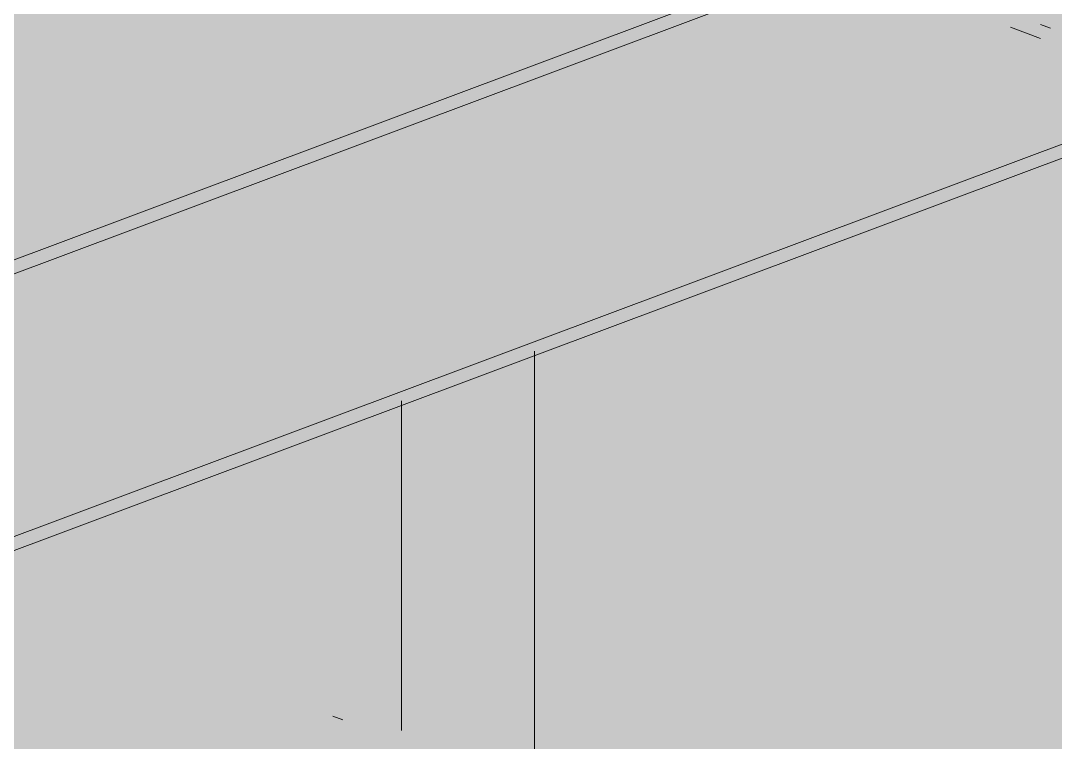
# Paper-space layout '03 3D Building and Roof' of a CAD drawing. Header units: millimetres. Extents: x 5 to 415, y 5 to 292.
# Drawn here: x 149.78 to 156.26, y 108.17 to 112.69 of the extents above; entities that cross this region are included whole.
import ezdxf

# ---------------------------------------------------------------- set-up
doc = ezdxf.new("R2010")
doc.units = ezdxf.units.MM
doc.layers.add('EXISTING', color=7, linetype='Continuous')
doc.layers.add('IMAGES', color=7, linetype='Continuous')

# ---------------------------------------------------------------- blocks, each defined once
blk = doc.blocks.new('SHEET_03')
at = {"layer": 'EXISTING', "color": 250, "lineweight": 9}
for p, q in [((147.0018, 110.1625), (154.7391, 113.061)), ((147.1266, 110.1218), (154.9887, 113.067)), ((156.1671, 112.5749), (155.9806, 112.6448)), ((156.1671, 112.6623), (156.2293, 112.639)), ((149.2481, 109.2704), (157.1103, 112.2156)), ((149.4977, 109.2765), (157.2975, 112.1984)), ((152.9988, 107.8867), (152.9988, 110.6161)), ((152.1656, 110.304), (152.1656, 108.2403)), ((151.798, 108.3073), (151.7358, 108.3306))]:
    blk.add_line(p, q, dxfattribs=at)
at = {"layer": 'IMAGES', "color": 7}
for points in [[(151.0167, 112.6857), (151.1881, 112.6857), (151.0167, 114.2286), (151.1881, 114.2286)], [(144.3336, 112.6857), (151.0167, 112.6857), (144.3336, 114.0571), (151.0167, 114.0571)], [(154.444, 112.6857), (154.6154, 112.6857), (154.444, 113.2), (154.6154, 113.2)], [(155.1294, 112.6857), (155.3008, 112.6857), (155.1294, 113.0286), (155.3008, 113.0286)], [(151.1881, 112.6857), (151.3595, 112.6857), (151.1881, 112.8571), (151.3595, 112.8571)], [(151.3595, 112.6857), (151.5308, 112.6857), (151.3595, 112.8571), (151.5308, 112.8571)], [(151.5308, 112.6857), (151.7022, 112.6857), (151.5308, 112.8571), (151.7022, 112.8571)], [(151.7022, 112.6857), (151.8735, 112.6857), (151.7022, 112.8571), (151.8735, 112.8571)], [(151.8735, 112.6857), (152.2163, 112.6857), (151.8735, 112.8571), (152.2163, 112.8571)], [(152.2163, 112.6857), (152.3876, 112.6857), (152.2163, 112.8571), (152.3876, 112.8571)], [(152.3876, 112.6857), (153.4158, 112.6857), (152.3876, 112.8571), (153.4158, 112.8571)], [(153.4158, 112.6857), (153.5872, 112.6857), (153.4158, 112.8571), (153.5872, 112.8571)], [(153.5872, 112.6857), (153.7585, 112.6857), (153.5872, 112.8571), (153.7585, 112.8571)], [(153.7585, 112.6857), (153.9299, 112.6857), (153.7585, 112.8571), (153.9299, 112.8571)], [(153.9299, 112.6857), (154.1013, 112.6857), (153.9299, 112.8571), (154.1013, 112.8571)], [(154.1013, 112.6857), (154.444, 112.6857), (154.1013, 112.8571), (154.444, 112.8571)], [(154.6154, 112.6857), (154.7867, 112.6857), (154.6154, 112.8571), (154.7867, 112.8571)], [(154.7867, 112.6857), (154.9581, 112.6857), (154.7867, 112.8571), (154.9581, 112.8571)], [(154.9581, 112.6857), (155.1294, 112.6857), (154.9581, 112.8571), (155.1294, 112.8571)], [(155.3008, 112.6857), (155.4722, 112.6857), (155.3008, 112.8571), (155.4722, 112.8571)], [(155.4722, 112.6857), (155.6435, 112.6857), (155.4722, 112.8571), (155.6435, 112.8571)], [(155.6435, 112.6857), (155.8149, 112.6857), (155.6435, 112.8571), (155.8149, 112.8571)], [(155.8149, 112.6857), (156.1576, 112.6857), (155.8149, 112.8571), (156.1576, 112.8571)], [(156.1576, 112.6857), (156.329, 112.6857), (156.1576, 112.8571), (156.329, 112.8571)], [(144.3336, 112.5143), (150.5026, 112.5143), (144.3336, 112.6857), (150.5026, 112.6857)], [(150.5026, 112.5143), (151.0167, 112.5143), (150.5026, 112.6857), (151.0167, 112.6857)], [(151.0167, 112.5143), (151.1881, 112.5143), (151.0167, 112.6857), (151.1881, 112.6857)], [(151.1881, 112.5143), (151.3595, 112.5143), (151.1881, 112.6857), (151.3595, 112.6857)], [(151.3595, 112.5143), (151.5308, 112.5143), (151.3595, 112.6857), (151.5308, 112.6857)], [(151.5308, 112.5143), (151.7022, 112.5143), (151.5308, 112.6857), (151.7022, 112.6857)], [(151.7022, 112.5143), (151.8735, 112.5143), (151.7022, 112.6857), (151.8735, 112.6857)], [(151.8735, 112.5143), (152.0449, 112.5143), (151.8735, 112.6857), (152.0449, 112.6857)], [(152.0449, 112.5143), (152.7304, 112.5143), (152.0449, 112.6857), (152.7304, 112.6857)], [(152.7304, 112.5143), (152.9017, 112.5143), (152.7304, 112.6857), (152.9017, 112.6857)], [(152.9017, 112.5143), (153.0731, 112.5143), (152.9017, 112.6857), (153.0731, 112.6857)], [(153.0731, 112.5143), (153.2444, 112.5143), (153.0731, 112.6857), (153.2444, 112.6857)], [(153.2444, 112.5143), (153.4158, 112.5143), (153.2444, 112.6857), (153.4158, 112.6857)], [(153.4158, 112.5143), (153.5872, 112.5143), (153.4158, 112.6857), (153.5872, 112.6857)], [(153.5872, 112.5143), (153.7585, 112.5143), (153.5872, 112.6857), (153.7585, 112.6857)], [(153.7585, 112.5143), (153.9299, 112.5143), (153.7585, 112.6857), (153.9299, 112.6857)], [(153.9299, 112.5143), (154.1013, 112.5143), (153.9299, 112.6857), (154.1013, 112.6857)], [(154.1013, 112.5143), (154.2726, 112.5143), (154.1013, 112.6857), (154.2726, 112.6857)], [(154.2726, 112.5143), (154.7867, 112.5143), (154.2726, 112.6857), (154.7867, 112.6857)], [(154.7867, 112.5143), (155.1294, 112.5143), (154.7867, 112.6857), (155.1294, 112.6857)], [(155.1294, 112.5143), (155.4722, 112.5143), (155.1294, 112.6857), (155.4722, 112.6857)], [(155.4722, 112.5143), (155.6435, 112.5143), (155.4722, 112.6857), (155.6435, 112.6857)], [(155.6435, 112.5143), (155.8149, 112.5143), (155.6435, 112.6857), (155.8149, 112.6857)], [(155.8149, 112.5143), (155.9863, 112.5143), (155.8149, 112.6857), (155.9863, 112.6857)], [(155.9863, 112.5143), (156.1576, 112.5143), (155.9863, 112.6857), (156.1576, 112.6857)], [(156.1576, 112.5143), (156.329, 112.5143), (156.1576, 112.6857), (156.329, 112.6857)], [(144.3336, 112.3429), (149.9885, 112.3429), (144.3336, 112.5143), (149.9885, 112.5143)], [(149.9885, 112.3429), (150.1599, 112.3429), (149.9885, 112.5143), (150.1599, 112.5143)], [(150.1599, 112.3429), (150.5026, 112.3429), (150.1599, 112.5143), (150.5026, 112.5143)], [(150.5026, 112.3429), (150.674, 112.3429), (150.5026, 112.5143), (150.674, 112.5143)], [(150.674, 112.3429), (150.8454, 112.3429), (150.674, 112.5143), (150.8454, 112.5143)], [(150.8454, 112.3429), (151.0167, 112.3429), (150.8454, 112.5143), (151.0167, 112.5143)], [(151.0167, 112.3429), (151.1881, 112.3429), (151.0167, 112.5143), (151.1881, 112.5143)], [(151.1881, 112.3429), (151.3595, 112.3429), (151.1881, 112.5143), (151.3595, 112.5143)], [(151.3595, 112.3429), (151.5308, 112.3429), (151.3595, 112.5143), (151.5308, 112.5143)], [(151.5308, 112.3429), (152.3876, 112.3429), (151.5308, 112.5143), (152.3876, 112.5143)], [(152.3876, 112.3429), (152.559, 112.3429), (152.3876, 112.5143), (152.559, 112.5143)], [(152.559, 112.3429), (152.7304, 112.3429), (152.559, 112.5143), (152.7304, 112.5143)], [(152.7304, 112.3429), (152.9017, 112.3429), (152.7304, 112.5143), (152.9017, 112.5143)], [(152.9017, 112.3429), (153.0731, 112.3429), (152.9017, 112.5143), (153.0731, 112.5143)], [(153.0731, 112.1714), (153.2444, 112.1714), (153.0731, 112.5143), (153.2444, 112.5143)], [(153.2444, 112.3429), (153.5872, 112.3429), (153.2444, 112.5143), (153.5872, 112.5143)], [(153.5872, 112.3429), (153.7585, 112.3429), (153.5872, 112.5143), (153.7585, 112.5143)], [(153.7585, 112.3429), (153.9299, 112.3429), (153.7585, 112.5143), (153.9299, 112.5143)], [(153.9299, 112.3429), (154.1013, 112.3429), (153.9299, 112.5143), (154.1013, 112.5143)], [(154.1013, 112.3429), (154.2726, 112.3429), (154.1013, 112.5143), (154.2726, 112.5143)], [(154.2726, 112.3429), (155.6435, 112.3429), (154.2726, 112.5143), (155.6435, 112.5143)], [(155.6435, 112.3429), (155.9863, 112.3429), (155.6435, 112.5143), (155.9863, 112.5143)], [(155.9863, 112.3429), (156.1576, 112.3429), (155.9863, 112.5143), (156.1576, 112.5143)], [(156.1576, 112.3429), (156.329, 112.3429), (156.1576, 112.5143), (156.329, 112.5143)], [(144.3336, 112.1714), (149.8172, 112.1714), (144.3336, 112.3429), (149.8172, 112.3429)], [(149.8172, 112.1714), (149.9885, 112.1714), (149.8172, 112.3429), (149.9885, 112.3429)], [(149.9885, 112.1714), (150.3313, 112.1714), (149.9885, 112.3429), (150.3313, 112.3429)], [(150.3313, 112.1714), (150.5026, 112.1714), (150.3313, 112.3429), (150.5026, 112.3429)], [(150.5026, 112.1714), (150.674, 112.1714), (150.5026, 112.3429), (150.674, 112.3429)], [(150.674, 112.1714), (150.8454, 112.1714), (150.674, 112.3429), (150.8454, 112.3429)], [(150.8454, 112.1714), (151.0167, 112.1714), (150.8454, 112.3429), (151.0167, 112.3429)], [(151.0167, 112.1714), (151.1881, 112.1714), (151.0167, 112.3429), (151.1881, 112.3429)], [(151.1881, 112.1714), (151.8735, 112.1714), (151.1881, 112.3429), (151.8735, 112.3429)], [(151.8735, 112.1714), (152.0449, 112.1714), (151.8735, 112.3429), (152.0449, 112.3429)], [(152.0449, 112.1714), (152.2163, 112.1714), (152.0449, 112.3429), (152.2163, 112.3429)], [(152.2163, 112.1714), (152.3876, 112.1714), (152.2163, 112.3429), (152.3876, 112.3429)], [(152.3876, 112.1714), (152.559, 112.1714), (152.3876, 112.3429), (152.559, 112.3429)], [(152.559, 112), (152.7304, 112), (152.559, 112.3429), (152.7304, 112.3429)], [(152.7304, 112.1714), (153.0731, 112.1714), (152.7304, 112.3429), (153.0731, 112.3429)], [(153.2444, 112.1714), (153.4158, 112.1714), (153.2444, 112.3429), (153.4158, 112.3429)], [(153.4158, 112.1714), (153.9299, 112.1714), (153.4158, 112.3429), (153.9299, 112.3429)], [(153.9299, 112.1714), (155.4722, 112.1714), (153.9299, 112.3429), (155.4722, 112.3429)], [(155.4722, 112.1714), (155.8149, 112.1714), (155.4722, 112.3429), (155.8149, 112.3429)], [(155.8149, 112), (155.9863, 112), (155.8149, 112.3429), (155.9863, 112.3429)], [(155.9863, 112.1714), (156.1576, 112.1714), (155.9863, 112.3429), (156.1576, 112.3429)], [(156.1576, 112.1714), (156.329, 112.1714), (156.1576, 112.3429), (156.329, 112.3429)], [(149.1317, 112), (149.8172, 112), (149.1317, 112.1714), (149.8172, 112.1714)], [(149.8172, 112), (149.9885, 112), (149.8172, 112.1714), (149.9885, 112.1714)], [(149.9885, 112), (150.1599, 112), (149.9885, 112.1714), (150.1599, 112.1714)], [(150.1599, 112), (150.3313, 112), (150.1599, 112.1714), (150.3313, 112.1714)], [(150.3313, 112), (150.674, 112), (150.3313, 112.1714), (150.674, 112.1714)], [(150.674, 112), (151.3595, 112), (150.674, 112.1714), (151.3595, 112.1714)], [(151.3595, 112), (151.7022, 112), (151.3595, 112.1714), (151.7022, 112.1714)], [(151.7022, 112), (151.8735, 112), (151.7022, 112.1714), (151.8735, 112.1714)], [(151.8735, 112), (152.0449, 112), (151.8735, 112.1714), (152.0449, 112.1714)], [(152.0449, 112), (152.2163, 112), (152.0449, 112.1714), (152.2163, 112.1714)], [(152.2163, 112), (152.559, 112), (152.2163, 112.1714), (152.559, 112.1714)], [(152.7304, 112), (152.9017, 112), (152.7304, 112.1714), (152.9017, 112.1714)], [(152.9017, 112), (153.2444, 112), (152.9017, 112.1714), (153.2444, 112.1714)], [(153.2444, 112), (153.4158, 112), (153.2444, 112.1714), (153.4158, 112.1714)], [(153.4158, 112), (154.9581, 112), (153.4158, 112.1714), (154.9581, 112.1714)], [(154.9581, 112), (155.4722, 112), (154.9581, 112.1714), (155.4722, 112.1714)], [(155.4722, 112), (155.6435, 112), (155.4722, 112.1714), (155.6435, 112.1714)], [(155.6435, 112), (155.8149, 112), (155.6435, 112.1714), (155.8149, 112.1714)], [(155.9863, 112), (156.1576, 112), (155.9863, 112.1714), (156.1576, 112.1714)], [(156.1576, 112), (156.329, 112), (156.1576, 112.1714), (156.329, 112.1714)], [(149.6458, 111.8286), (149.8172, 111.8286), (149.6458, 112), (149.8172, 112)], [(149.8172, 111.8286), (149.9885, 111.8286), (149.8172, 112), (149.9885, 112)], [(149.9885, 111.8286), (150.1599, 111.8286), (149.9885, 112), (150.1599, 112)], [(150.1599, 111.8286), (151.0167, 111.8286), (150.1599, 112), (151.0167, 112)], [(151.0167, 111.8286), (151.1881, 111.8286), (151.0167, 112), (151.1881, 112)], [(151.1881, 111.8286), (151.3595, 111.8286), (151.1881, 112), (151.3595, 112)], [(151.3595, 111.8286), (151.5308, 111.8286), (151.3595, 112), (151.5308, 112)], [(151.5308, 111.8286), (151.7022, 111.8286), (151.5308, 112), (151.7022, 112)], [(151.7022, 111.8286), (152.2163, 111.8286), (151.7022, 112), (152.2163, 112)], [(152.2163, 111.8286), (152.3876, 111.8286), (152.2163, 112), (152.3876, 112)], [(152.3876, 111.8286), (152.559, 111.8286), (152.3876, 112), (152.559, 112)], [(152.559, 111.8286), (152.9017, 111.8286), (152.559, 112), (152.9017, 112)], [(152.9017, 111.8286), (154.6154, 111.8286), (152.9017, 112), (154.6154, 112)], [(154.6154, 111.8286), (154.7867, 111.8286), (154.6154, 112), (154.7867, 112)], [(154.7867, 111.8286), (154.9581, 111.8286), (154.7867, 112), (154.9581, 112)], [(154.9581, 111.8286), (155.3008, 111.8286), (154.9581, 112), (155.3008, 112)], [(155.3008, 111.8286), (155.6435, 111.8286), (155.3008, 112), (155.6435, 112)], [(155.6435, 111.8286), (155.8149, 111.8286), (155.6435, 112), (155.8149, 112)], [(155.8149, 111.8286), (155.9863, 111.8286), (155.8149, 112), (155.9863, 112)], [(155.9863, 111.8286), (156.1576, 111.8286), (155.9863, 112), (156.1576, 112)], [(156.1576, 111.8286), (156.329, 111.8286), (156.1576, 112), (156.329, 112)], [(149.4745, 111.6571), (149.8172, 111.6571), (149.4745, 111.8286), (149.8172, 111.8286)], [(149.8172, 111.6571), (150.5026, 111.6571), (149.8172, 111.8286), (150.5026, 111.8286)], [(150.5026, 111.6571), (150.674, 111.6571), (150.5026, 111.8286), (150.674, 111.8286)], [(150.674, 111.6571), (150.8454, 111.6571), (150.674, 111.8286), (150.8454, 111.8286)], [(150.8454, 111.6571), (151.0167, 111.6571), (150.8454, 111.8286), (151.0167, 111.8286)], [(151.0167, 111.6571), (151.1881, 111.6571), (151.0167, 111.8286), (151.1881, 111.8286)], [(151.1881, 111.6571), (151.3595, 111.6571), (151.1881, 111.8286), (151.3595, 111.8286)], [(151.3595, 111.6571), (151.5308, 111.6571), (151.3595, 111.8286), (151.5308, 111.8286)], [(151.5308, 111.6571), (151.7022, 111.6571), (151.5308, 111.8286), (151.7022, 111.8286)], [(151.7022, 111.6571), (151.8735, 111.6571), (151.7022, 111.8286), (151.8735, 111.8286)], [(151.8735, 111.6571), (152.0449, 111.6571), (151.8735, 111.8286), (152.0449, 111.8286)], [(152.0449, 111.6571), (152.559, 111.6571), (152.0449, 111.8286), (152.559, 111.8286)], [(152.559, 111.6571), (154.1013, 111.6571), (152.559, 111.8286), (154.1013, 111.8286)], [(154.1013, 111.6571), (154.444, 111.6571), (154.1013, 111.8286), (154.444, 111.8286)], [(154.444, 111.4857), (154.6154, 111.4857), (154.444, 111.8286), (154.6154, 111.8286)], [(154.6154, 111.6571), (154.7867, 111.6571), (154.6154, 111.8286), (154.7867, 111.8286)], [(154.7867, 111.6571), (154.9581, 111.6571), (154.7867, 111.8286), (154.9581, 111.8286)], [(154.9581, 111.6571), (155.1294, 111.6571), (154.9581, 111.8286), (155.1294, 111.8286)], [(155.1294, 111.6571), (155.3008, 111.6571), (155.1294, 111.8286), (155.3008, 111.8286)], [(155.3008, 111.6571), (155.4722, 111.6571), (155.3008, 111.8286), (155.4722, 111.8286)], [(155.4722, 111.6571), (155.6435, 111.6571), (155.4722, 111.8286), (155.6435, 111.8286)], [(155.6435, 111.6571), (155.8149, 111.6571), (155.6435, 111.8286), (155.8149, 111.8286)], [(155.8149, 111.6571), (155.9863, 111.6571), (155.8149, 111.8286), (155.9863, 111.8286)], [(155.9863, 111.6571), (156.1576, 111.6571), (155.9863, 111.8286), (156.1576, 111.8286)], [(156.1576, 111.6571), (156.329, 111.6571), (156.1576, 111.8286), (156.329, 111.8286)], [(149.3031, 111.4857), (149.9885, 111.4857), (149.3031, 111.6571), (149.9885, 111.6571)], [(149.9885, 111.4857), (150.3313, 111.4857), (149.9885, 111.6571), (150.3313, 111.6571)], [(150.3313, 111.4857), (150.5026, 111.4857), (150.3313, 111.6571), (150.5026, 111.6571)], [(150.5026, 111.4857), (150.674, 111.4857), (150.5026, 111.6571), (150.674, 111.6571)], [(150.674, 111.4857), (150.8454, 111.4857), (150.674, 111.6571), (150.8454, 111.6571)], [(150.8454, 111.4857), (151.0167, 111.4857), (150.8454, 111.6571), (151.0167, 111.6571)], [(151.0167, 111.4857), (151.3595, 111.4857), (151.0167, 111.6571), (151.3595, 111.6571)], [(151.3595, 111.4857), (151.5308, 111.4857), (151.3595, 111.6571), (151.5308, 111.6571)], [(151.5308, 111.4857), (151.7022, 111.4857), (151.5308, 111.6571), (151.7022, 111.6571)], [(151.7022, 111.4857), (151.8735, 111.4857), (151.7022, 111.6571), (151.8735, 111.6571)], [(151.8735, 111.4857), (152.0449, 111.4857), (151.8735, 111.6571), (152.0449, 111.6571)], [(152.0449, 111.4857), (153.9299, 111.4857), (152.0449, 111.6571), (153.9299, 111.6571)], [(153.9299, 111.4857), (154.1013, 111.4857), (153.9299, 111.6571), (154.1013, 111.6571)], [(154.1013, 111.4857), (154.2726, 111.4857), (154.1013, 111.6571), (154.2726, 111.6571)], [(154.2726, 111.4857), (154.444, 111.4857), (154.2726, 111.6571), (154.444, 111.6571)], [(154.6154, 111.4857), (154.7867, 111.4857), (154.6154, 111.6571), (154.7867, 111.6571)], [(154.7867, 111.4857), (154.9581, 111.4857), (154.7867, 111.6571), (154.9581, 111.6571)], [(154.9581, 111.4857), (155.1294, 111.4857), (154.9581, 111.6571), (155.1294, 111.6571)], [(155.1294, 111.4857), (155.4722, 111.4857), (155.1294, 111.6571), (155.4722, 111.6571)], [(155.4722, 111.4857), (155.8149, 111.4857), (155.4722, 111.6571), (155.8149, 111.6571)], [(155.8149, 111.4857), (155.9863, 111.4857), (155.8149, 111.6571), (155.9863, 111.6571)], [(155.9863, 111.4857), (156.1576, 111.4857), (155.9863, 111.6571), (156.1576, 111.6571)], [(156.1576, 111.4857), (156.329, 111.4857), (156.1576, 111.6571), (156.329, 111.6571)], [(149.6458, 111.3143), (149.9885, 111.3143), (149.6458, 111.4857), (149.9885, 111.4857)], [(149.9885, 111.3143), (150.1599, 111.3143), (149.9885, 111.4857), (150.1599, 111.4857)], [(150.1599, 111.3143), (150.3313, 111.3143), (150.1599, 111.4857), (150.3313, 111.4857)], [(150.3313, 111.1429), (150.5026, 111.1429), (150.3313, 111.4857), (150.5026, 111.4857)], [(150.5026, 111.3143), (150.8454, 111.3143), (150.5026, 111.4857), (150.8454, 111.4857)], [(150.8454, 111.3143), (151.0167, 111.3143), (150.8454, 111.4857), (151.0167, 111.4857)], [(151.0167, 111.3143), (151.1881, 111.3143), (151.0167, 111.4857), (151.1881, 111.4857)], [(151.1881, 111.3143), (151.5308, 111.3143), (151.1881, 111.4857), (151.5308, 111.4857)], [(151.5308, 111.3143), (153.2444, 111.3143), (151.5308, 111.4857), (153.2444, 111.4857)], [(153.2444, 111.3143), (153.4158, 111.3143), (153.2444, 111.4857), (153.4158, 111.4857)], [(153.4158, 111.3143), (153.5872, 111.3143), (153.4158, 111.4857), (153.5872, 111.4857)], [(153.5872, 111.3143), (153.7585, 111.3143), (153.5872, 111.4857), (153.7585, 111.4857)], [(153.7585, 111.3143), (153.9299, 111.3143), (153.7585, 111.4857), (153.9299, 111.4857)], [(153.9299, 111.3143), (154.1013, 111.3143), (153.9299, 111.4857), (154.1013, 111.4857)], [(154.1013, 111.3143), (154.2726, 111.3143), (154.1013, 111.4857), (154.2726, 111.4857)], [(154.2726, 111.3143), (154.444, 111.3143), (154.2726, 111.4857), (154.444, 111.4857)], [(154.444, 111.3143), (154.6154, 111.3143), (154.444, 111.4857), (154.6154, 111.4857)], [(154.6154, 111.3143), (154.7867, 111.3143), (154.6154, 111.4857), (154.7867, 111.4857)], [(154.7867, 111.3143), (154.9581, 111.3143), (154.7867, 111.4857), (154.9581, 111.4857)], [(154.9581, 111.3143), (155.1294, 111.3143), (154.9581, 111.4857), (155.1294, 111.4857)], [(155.1294, 111.3143), (155.3008, 111.3143), (155.1294, 111.4857), (155.3008, 111.4857)], [(155.3008, 111.3143), (155.8149, 111.3143), (155.3008, 111.4857), (155.8149, 111.4857)], [(155.8149, 111.3143), (155.9863, 111.3143), (155.8149, 111.4857), (155.9863, 111.4857)], [(155.9863, 111.3143), (158.5567, 111.3143), (155.9863, 111.4857), (158.5567, 111.4857)], [(149.6458, 111.1429), (149.8172, 111.1429), (149.6458, 111.3143), (149.8172, 111.3143)], [(149.8172, 111.1429), (149.9885, 111.1429), (149.8172, 111.3143), (149.9885, 111.3143)], [(149.9885, 111.1429), (150.1599, 111.1429), (149.9885, 111.3143), (150.1599, 111.3143)], [(150.1599, 111.1429), (150.3313, 111.1429), (150.1599, 111.3143), (150.3313, 111.3143)], [(150.5026, 111.1429), (150.674, 111.1429), (150.5026, 111.3143), (150.674, 111.3143)], [(150.674, 111.1429), (150.8454, 111.1429), (150.674, 111.3143), (150.8454, 111.3143)], [(150.8454, 111.1429), (151.1881, 111.1429), (150.8454, 111.3143), (151.1881, 111.3143)], [(151.1881, 111.1429), (152.559, 111.1429), (151.1881, 111.3143), (152.559, 111.3143)], [(152.559, 111.1429), (152.9017, 111.1429), (152.559, 111.3143), (152.9017, 111.3143)], [(152.9017, 111.1429), (153.2444, 111.1429), (152.9017, 111.3143), (153.2444, 111.3143)], [(153.2444, 111.1429), (153.4158, 111.1429), (153.2444, 111.3143), (153.4158, 111.3143)], [(153.4158, 111.1429), (153.5872, 111.1429), (153.4158, 111.3143), (153.5872, 111.3143)], [(153.5872, 111.1429), (153.9299, 111.1429), (153.5872, 111.3143), (153.9299, 111.3143)], [(153.9299, 111.1429), (154.2726, 111.1429), (153.9299, 111.3143), (154.2726, 111.3143)], [(154.2726, 111.1429), (154.444, 111.1429), (154.2726, 111.3143), (154.444, 111.3143)], [(154.444, 111.1429), (154.6154, 111.1429), (154.444, 111.3143), (154.6154, 111.3143)], [(154.6154, 111.1429), (154.7867, 111.1429), (154.6154, 111.3143), (154.7867, 111.3143)], [(154.7867, 111.1429), (154.9581, 111.1429), (154.7867, 111.3143), (154.9581, 111.3143)], [(154.9581, 111.1429), (155.1294, 111.1429), (154.9581, 111.3143), (155.1294, 111.3143)], [(155.1294, 111.1429), (155.3008, 111.1429), (155.1294, 111.3143), (155.3008, 111.3143)], [(155.3008, 111.1429), (155.4722, 111.1429), (155.3008, 111.3143), (155.4722, 111.3143)], [(155.4722, 111.1429), (155.8149, 111.1429), (155.4722, 111.3143), (155.8149, 111.3143)], [(155.8149, 111.1429), (158.8994, 111.1429), (155.8149, 111.3143), (158.8994, 111.3143)], [(149.4745, 110.9714), (149.9885, 110.9714), (149.4745, 111.1429), (149.9885, 111.1429)], [(149.9885, 110.9714), (150.3313, 110.9714), (149.9885, 111.1429), (150.3313, 111.1429)], [(150.3313, 110.9714), (150.5026, 110.9714), (150.3313, 111.1429), (150.5026, 111.1429)], [(150.5026, 110.9714), (152.559, 110.9714), (150.5026, 111.1429), (152.559, 111.1429)], [(152.559, 110.9714), (152.7304, 110.9714), (152.559, 111.1429), (152.7304, 111.1429)], [(152.7304, 110.9714), (152.9017, 110.9714), (152.7304, 111.1429), (152.9017, 111.1429)], [(152.9017, 110.9714), (153.2444, 110.9714), (152.9017, 111.1429), (153.2444, 111.1429)], [(153.2444, 110.9714), (153.4158, 110.9714), (153.2444, 111.1429), (153.4158, 111.1429)], [(153.4158, 110.9714), (153.7585, 110.9714), (153.4158, 111.1429), (153.7585, 111.1429)], [(153.7585, 110.9714), (153.9299, 110.9714), (153.7585, 111.1429), (153.9299, 111.1429)], [(153.9299, 110.9714), (154.1013, 110.9714), (153.9299, 111.1429), (154.1013, 111.1429)], [(154.1013, 110.9714), (154.2726, 110.9714), (154.1013, 111.1429), (154.2726, 111.1429)], [(154.2726, 110.9714), (154.444, 110.9714), (154.2726, 111.1429), (154.444, 111.1429)], [(154.444, 110.9714), (154.7867, 110.9714), (154.444, 111.1429), (154.7867, 111.1429)], [(154.7867, 110.9714), (154.9581, 110.9714), (154.7867, 111.1429), (154.9581, 111.1429)], [(154.9581, 110.9714), (155.3008, 110.9714), (154.9581, 111.1429), (155.3008, 111.1429)], [(155.3008, 110.9714), (159.4135, 110.9714), (155.3008, 111.1429), (159.4135, 111.1429)], [(149.4745, 110.8), (149.8172, 110.8), (149.4745, 110.9714), (149.8172, 110.9714)], [(149.8172, 110.8), (150.3313, 110.8), (149.8172, 110.9714), (150.3313, 110.9714)], [(150.3313, 110.8), (151.8735, 110.8), (150.3313, 110.9714), (151.8735, 110.9714)], [(151.8735, 110.8), (152.0449, 110.8), (151.8735, 110.9714), (152.0449, 110.9714)], [(152.0449, 110.8), (152.2163, 110.8), (152.0449, 110.9714), (152.2163, 110.9714)], [(152.2163, 110.8), (152.3876, 110.8), (152.2163, 110.9714), (152.3876, 110.9714)], [(152.3876, 110.8), (152.559, 110.8), (152.3876, 110.9714), (152.559, 110.9714)], [(152.559, 110.8), (152.9017, 110.8), (152.559, 110.9714), (152.9017, 110.9714)], [(152.9017, 110.8), (153.0731, 110.8), (152.9017, 110.9714), (153.0731, 110.9714)], [(153.0731, 110.8), (153.2444, 110.8), (153.0731, 110.9714), (153.2444, 110.9714)], [(153.2444, 110.8), (153.4158, 110.8), (153.2444, 110.9714), (153.4158, 110.9714)], [(153.4158, 110.8), (153.5872, 110.8), (153.4158, 110.9714), (153.5872, 110.9714)], [(153.5872, 110.8), (153.7585, 110.8), (153.5872, 110.9714), (153.7585, 110.9714)], [(153.7585, 110.8), (153.9299, 110.8), (153.7585, 110.9714), (153.9299, 110.9714)], [(153.9299, 110.8), (154.2726, 110.8), (153.9299, 110.9714), (154.2726, 110.9714)], [(154.2726, 110.8), (154.444, 110.8), (154.2726, 110.9714), (154.444, 110.9714)], [(154.444, 110.8), (154.6154, 110.8), (154.444, 110.9714), (154.6154, 110.9714)], [(154.6154, 110.8), (159.9276, 110.8), (154.6154, 110.9714), (159.9276, 110.9714)], [(149.4745, 110.6286), (149.8172, 110.6286), (149.4745, 110.8), (149.8172, 110.8)], [(149.8172, 110.6286), (151.3595, 110.6286), (149.8172, 110.8), (151.3595, 110.8)], [(151.3595, 110.6286), (151.8735, 110.6286), (151.3595, 110.8), (151.8735, 110.8)], [(151.8735, 110.6286), (152.0449, 110.6286), (151.8735, 110.8), (152.0449, 110.8)], [(152.0449, 110.6286), (152.2163, 110.6286), (152.0449, 110.8), (152.2163, 110.8)], [(152.2163, 110.6286), (152.3876, 110.6286), (152.2163, 110.8), (152.3876, 110.8)], [(152.3876, 110.6286), (152.7304, 110.6286), (152.3876, 110.8), (152.7304, 110.8)], [(152.7304, 110.6286), (152.9017, 110.6286), (152.7304, 110.8), (152.9017, 110.8)], [(152.9017, 110.6286), (153.0731, 110.6286), (152.9017, 110.8), (153.0731, 110.8)], [(153.0731, 110.6286), (153.2444, 110.6286), (153.0731, 110.8), (153.2444, 110.8)], [(153.2444, 110.6286), (153.4158, 110.6286), (153.2444, 110.8), (153.4158, 110.8)], [(153.4158, 110.6286), (153.5872, 110.6286), (153.4158, 110.8), (153.5872, 110.8)], [(153.5872, 110.6286), (153.7585, 110.6286), (153.5872, 110.8), (153.7585, 110.8)], [(153.7585, 110.6286), (153.9299, 110.6286), (153.7585, 110.8), (153.9299, 110.8)], [(153.9299, 110.6286), (154.1013, 110.6286), (153.9299, 110.8), (154.1013, 110.8)], [(154.1013, 110.6286), (154.2726, 110.6286), (154.1013, 110.8), (154.2726, 110.8)], [(154.2726, 110.6286), (160.2703, 110.6286), (154.2726, 110.8), (160.2703, 110.8)], [(149.1317, 110.4571), (151.0167, 110.4571), (149.1317, 110.6286), (151.0167, 110.6286)], [(151.0167, 110.4571), (151.1881, 110.4571), (151.0167, 110.6286), (151.1881, 110.6286)], [(151.1881, 110.4571), (151.5308, 110.4571), (151.1881, 110.6286), (151.5308, 110.6286)], [(151.5308, 110.4571), (151.7022, 110.4571), (151.5308, 110.6286), (151.7022, 110.6286)], [(151.7022, 110.4571), (152.0449, 110.4571), (151.7022, 110.6286), (152.0449, 110.6286)], [(152.0449, 110.4571), (152.2163, 110.4571), (152.0449, 110.6286), (152.2163, 110.6286)], [(152.2163, 110.4571), (152.3876, 110.4571), (152.2163, 110.6286), (152.3876, 110.6286)], [(152.3876, 110.4571), (152.559, 110.4571), (152.3876, 110.6286), (152.559, 110.6286)], [(152.559, 110.4571), (152.7304, 110.4571), (152.559, 110.6286), (152.7304, 110.6286)], [(152.7304, 110.4571), (153.0731, 110.4571), (152.7304, 110.6286), (153.0731, 110.6286)], [(153.0731, 110.4571), (153.4158, 110.4571), (153.0731, 110.6286), (153.4158, 110.6286)], [(153.4158, 110.4571), (153.5872, 110.4571), (153.4158, 110.6286), (153.5872, 110.6286)], [(153.5872, 110.4571), (153.7585, 110.4571), (153.5872, 110.6286), (153.7585, 110.6286)], [(153.7585, 110.4571), (160.7844, 110.4571), (153.7585, 110.6286), (160.7844, 110.6286)], [(148.9604, 110.2857), (150.3313, 110.2857), (148.9604, 110.4571), (150.3313, 110.4571)], [(150.3313, 110.2857), (150.5026, 110.2857), (150.3313, 110.4571), (150.5026, 110.4571)], [(150.5026, 110.2857), (150.8454, 110.2857), (150.5026, 110.4571), (150.8454, 110.4571)], [(150.8454, 110.2857), (151.0167, 110.2857), (150.8454, 110.4571), (151.0167, 110.4571)], [(151.0167, 110.2857), (151.1881, 110.2857), (151.0167, 110.4571), (151.1881, 110.4571)], [(151.1881, 110.2857), (151.3595, 110.2857), (151.1881, 110.4571), (151.3595, 110.4571)], [(151.3595, 110.2857), (151.5308, 110.2857), (151.3595, 110.4571), (151.5308, 110.4571)], [(151.5308, 110.2857), (151.7022, 110.2857), (151.5308, 110.4571), (151.7022, 110.4571)], [(151.7022, 110.2857), (152.0449, 110.2857), (151.7022, 110.4571), (152.0449, 110.4571)], [(152.0449, 110.2857), (152.2163, 110.2857), (152.0449, 110.4571), (152.2163, 110.4571)], [(152.2163, 108.2286), (152.3876, 108.2286), (152.2163, 110.4571), (152.3876, 110.4571)], [(152.3876, 110.2857), (152.559, 110.2857), (152.3876, 110.4571), (152.559, 110.4571)], [(152.559, 110.2857), (152.9017, 110.2857), (152.559, 110.4571), (152.9017, 110.4571)], [(152.9017, 110.2857), (153.0731, 110.2857), (152.9017, 110.4571), (153.0731, 110.4571)], [(153.0731, 110.2857), (153.2444, 110.2857), (153.0731, 110.4571), (153.2444, 110.4571)], [(153.2444, 110.2857), (153.4158, 110.2857), (153.2444, 110.4571), (153.4158, 110.4571)], [(153.4158, 110.2857), (161.1272, 110.2857), (153.4158, 110.4571), (161.1272, 110.4571)], [(148.2749, 110.1143), (150.1599, 110.1143), (148.2749, 110.2857), (150.1599, 110.2857)], [(150.1599, 110.1143), (150.3313, 110.1143), (150.1599, 110.2857), (150.3313, 110.2857)], [(150.3313, 110.1143), (150.5026, 110.1143), (150.3313, 110.2857), (150.5026, 110.2857)], [(150.5026, 110.1143), (150.674, 110.1143), (150.5026, 110.2857), (150.674, 110.2857)], [(150.674, 110.1143), (150.8454, 110.1143), (150.674, 110.2857), (150.8454, 110.2857)], [(150.8454, 109.9429), (151.0167, 109.9429), (150.8454, 110.2857), (151.0167, 110.2857)], [(151.0167, 110.1143), (151.1881, 110.1143), (151.0167, 110.2857), (151.1881, 110.2857)], [(151.1881, 110.1143), (151.3595, 110.1143), (151.1881, 110.2857), (151.3595, 110.2857)], [(151.3595, 110.1143), (151.5308, 110.1143), (151.3595, 110.2857), (151.5308, 110.2857)], [(151.5308, 110.1143), (151.7022, 110.1143), (151.5308, 110.2857), (151.7022, 110.2857)], [(151.7022, 109.9429), (151.8735, 109.9429), (151.7022, 110.2857), (151.8735, 110.2857)], [(151.8735, 110.1143), (152.2163, 110.1143), (151.8735, 110.2857), (152.2163, 110.2857)], [(152.3876, 110.1143), (152.559, 110.1143), (152.3876, 110.2857), (152.559, 110.2857)], [(152.559, 110.1143), (152.7304, 110.1143), (152.559, 110.2857), (152.7304, 110.2857)], [(152.7304, 110.1143), (152.9017, 110.1143), (152.7304, 110.2857), (152.9017, 110.2857)], [(152.9017, 108.0571), (153.0731, 108.0571), (152.9017, 110.2857), (153.0731, 110.2857)], [(153.0731, 108.0571), (153.2444, 108.0571), (153.0731, 110.2857), (153.2444, 110.2857)], [(153.2444, 108.0571), (153.4158, 108.0571), (153.2444, 110.2857), (153.4158, 110.2857)], [(153.4158, 110.1143), (161.6412, 110.1143), (153.4158, 110.2857), (161.6412, 110.2857)], [(149.6458, 109.9429), (149.8172, 109.9429), (149.6458, 110.1143), (149.8172, 110.1143)], [(149.8172, 109.9429), (150.1599, 109.9429), (149.8172, 110.1143), (150.1599, 110.1143)], [(150.1599, 109.9429), (150.3313, 109.9429), (150.1599, 110.1143), (150.3313, 110.1143)], [(150.3313, 109.9429), (150.5026, 109.9429), (150.3313, 110.1143), (150.5026, 110.1143)], [(150.5026, 109.7714), (150.674, 109.7714), (150.5026, 110.1143), (150.674, 110.1143)], [(150.674, 109.9429), (150.8454, 109.9429), (150.674, 110.1143), (150.8454, 110.1143)], [(151.0167, 109.9429), (151.1881, 109.9429), (151.0167, 110.1143), (151.1881, 110.1143)], [(151.1881, 109.9429), (151.3595, 109.9429), (151.1881, 110.1143), (151.3595, 110.1143)], [(151.3595, 109.9429), (151.5308, 109.9429), (151.3595, 110.1143), (151.5308, 110.1143)], [(151.5308, 109.9429), (151.7022, 109.9429), (151.5308, 110.1143), (151.7022, 110.1143)], [(151.8735, 109.9429), (152.0449, 109.9429), (151.8735, 110.1143), (152.0449, 110.1143)], [(152.0449, 109.9429), (152.2163, 109.9429), (152.0449, 110.1143), (152.2163, 110.1143)], [(152.3876, 108.2286), (152.559, 108.2286), (152.3876, 110.1143), (152.559, 110.1143)], [(152.559, 108.2286), (152.7304, 108.2286), (152.559, 110.1143), (152.7304, 110.1143)], [(152.7304, 107.8857), (152.9017, 107.8857), (152.7304, 110.1143), (152.9017, 110.1143)], [(153.4158, 109.9429), (162.1553, 109.9429), (153.4158, 110.1143), (162.1553, 110.1143)], [(149.6458, 109.7714), (149.8172, 109.7714), (149.6458, 109.9429), (149.8172, 109.9429)], [(149.8172, 109.7714), (149.9885, 109.7714), (149.8172, 109.9429), (149.9885, 109.9429)], [(149.9885, 109.7714), (150.1599, 109.7714), (149.9885, 109.9429), (150.1599, 109.9429)], [(150.1599, 109.7714), (150.3313, 109.7714), (150.1599, 109.9429), (150.3313, 109.9429)], [(150.3313, 109.7714), (150.5026, 109.7714), (150.3313, 109.9429), (150.5026, 109.9429)], [(150.674, 109.7714), (150.8454, 109.7714), (150.674, 109.9429), (150.8454, 109.9429)], [(150.8454, 109.7714), (151.0167, 109.7714), (150.8454, 109.9429), (151.0167, 109.9429)], [(151.0167, 109.7714), (151.3595, 109.7714), (151.0167, 109.9429), (151.3595, 109.9429)], [(151.3595, 109.7714), (151.5308, 109.7714), (151.3595, 109.9429), (151.5308, 109.9429)], [(151.5308, 109.7714), (151.7022, 109.7714), (151.5308, 109.9429), (151.7022, 109.9429)], [(151.7022, 109.7714), (152.0449, 109.7714), (151.7022, 109.9429), (152.0449, 109.9429)], [(152.0449, 108.5714), (152.2163, 108.5714), (152.0449, 109.9429), (152.2163, 109.9429)], [(153.4158, 109.7714), (162.4981, 109.7714), (153.4158, 109.9429), (162.4981, 109.9429)], [(149.6458, 109.6), (149.8172, 109.6), (149.6458, 109.7714), (149.8172, 109.7714)], [(149.8172, 109.6), (149.9885, 109.6), (149.8172, 109.7714), (149.9885, 109.7714)], [(149.9885, 109.6), (150.1599, 109.6), (149.9885, 109.7714), (150.1599, 109.7714)], [(150.1599, 109.6), (150.3313, 109.6), (150.1599, 109.7714), (150.3313, 109.7714)], [(150.3313, 109.6), (150.5026, 109.6), (150.3313, 109.7714), (150.5026, 109.7714)], [(150.5026, 109.6), (150.674, 109.6), (150.5026, 109.7714), (150.674, 109.7714)], [(150.674, 109.6), (151.0167, 109.6), (150.674, 109.7714), (151.0167, 109.7714)], [(151.0167, 109.6), (151.1881, 109.6), (151.0167, 109.7714), (151.1881, 109.7714)], [(151.1881, 108.5714), (151.3595, 108.5714), (151.1881, 109.7714), (151.3595, 109.7714)], [(151.3595, 109.6), (151.5308, 109.6), (151.3595, 109.7714), (151.5308, 109.7714)], [(151.5308, 108.5714), (151.7022, 108.5714), (151.5308, 109.7714), (151.7022, 109.7714)], [(151.7022, 108.5714), (151.8735, 108.5714), (151.7022, 109.7714), (151.8735, 109.7714)], [(151.8735, 108.5714), (152.0449, 108.5714), (151.8735, 109.7714), (152.0449, 109.7714)], [(153.4158, 109.6), (162.1553, 109.6), (153.4158, 109.7714), (162.1553, 109.7714)], [(149.6458, 109.4286), (149.8172, 109.4286), (149.6458, 109.6), (149.8172, 109.6)], [(149.8172, 109.4286), (149.9885, 109.4286), (149.8172, 109.6), (149.9885, 109.6)], [(149.9885, 109.4286), (150.1599, 109.4286), (149.9885, 109.6), (150.1599, 109.6)], [(150.1599, 109.4286), (150.3313, 109.4286), (150.1599, 109.6), (150.3313, 109.6)], [(150.3313, 109.4286), (150.674, 109.4286), (150.3313, 109.6), (150.674, 109.6)], [(150.674, 109.4286), (150.8454, 109.4286), (150.674, 109.6), (150.8454, 109.6)], [(150.8454, 109.4286), (151.0167, 109.4286), (150.8454, 109.6), (151.0167, 109.6)], [(151.0167, 108.9143), (151.1881, 108.9143), (151.0167, 109.6), (151.1881, 109.6)], [(151.3595, 108.5714), (151.5308, 108.5714), (151.3595, 109.6), (151.5308, 109.6)], [(153.4158, 109.4286), (161.8126, 109.4286), (153.4158, 109.6), (161.8126, 109.6)], [(149.6458, 109.0857), (149.8172, 109.0857), (149.6458, 109.4286), (149.8172, 109.4286)], [(149.8172, 109.2571), (149.9885, 109.2571), (149.8172, 109.4286), (149.9885, 109.4286)], [(149.9885, 109.2571), (150.1599, 109.2571), (149.9885, 109.4286), (150.1599, 109.4286)], [(150.1599, 109.2571), (150.3313, 109.2571), (150.1599, 109.4286), (150.3313, 109.4286)], [(150.3313, 109.2571), (150.5026, 109.2571), (150.3313, 109.4286), (150.5026, 109.4286)], [(150.5026, 109.2571), (150.674, 109.2571), (150.5026, 109.4286), (150.674, 109.4286)], [(150.674, 109.2571), (151.0167, 109.2571), (150.674, 109.4286), (151.0167, 109.4286)], [(153.4158, 109.2571), (161.1272, 109.2571), (153.4158, 109.4286), (161.1272, 109.4286)], [(149.8172, 109.0857), (149.9885, 109.0857), (149.8172, 109.2571), (149.9885, 109.2571)], [(149.9885, 109.0857), (150.1599, 109.0857), (149.9885, 109.2571), (150.1599, 109.2571)], [(150.1599, 109.0857), (151.0167, 109.0857), (150.1599, 109.2571), (151.0167, 109.2571)], [(153.4158, 109.0857), (160.9558, 109.0857), (153.4158, 109.2571), (160.9558, 109.2571)], [(149.4745, 108.9143), (149.8172, 108.9143), (149.4745, 109.0857), (149.8172, 109.0857)], [(149.8172, 108.9143), (149.9885, 108.9143), (149.8172, 109.0857), (149.9885, 109.0857)], [(149.9885, 108.9143), (150.1599, 108.9143), (149.9885, 109.0857), (150.1599, 109.0857)], [(150.1599, 108.9143), (150.674, 108.9143), (150.1599, 109.0857), (150.674, 109.0857)], [(150.674, 108.9143), (150.8454, 108.9143), (150.674, 109.0857), (150.8454, 109.0857)], [(150.8454, 108.9143), (151.0167, 108.9143), (150.8454, 109.0857), (151.0167, 109.0857)], [(153.4158, 108.9143), (160.2703, 108.9143), (153.4158, 109.0857), (160.2703, 109.0857)], [(148.789, 108.7429), (149.8172, 108.7429), (148.789, 108.9143), (149.8172, 108.9143)], [(149.8172, 108.7429), (149.9885, 108.7429), (149.8172, 108.9143), (149.9885, 108.9143)], [(149.9885, 108.7429), (150.1599, 108.7429), (149.9885, 108.9143), (150.1599, 108.9143)], [(150.1599, 108.7429), (150.3313, 108.7429), (150.1599, 108.9143), (150.3313, 108.9143)], [(150.3313, 108.7429), (150.5026, 108.7429), (150.3313, 108.9143), (150.5026, 108.9143)], [(150.5026, 108.7429), (150.674, 108.7429), (150.5026, 108.9143), (150.674, 108.9143)], [(150.674, 108.7429), (150.8454, 108.7429), (150.674, 108.9143), (150.8454, 108.9143)], [(150.8454, 108.7429), (151.1881, 108.7429), (150.8454, 108.9143), (151.1881, 108.9143)], [(153.4158, 108.7429), (159.9276, 108.7429), (153.4158, 108.9143), (159.9276, 108.9143)], [(148.9604, 108.5714), (149.9885, 108.5714), (148.9604, 108.7429), (149.9885, 108.7429)], [(149.9885, 108.5714), (150.3313, 108.5714), (149.9885, 108.7429), (150.3313, 108.7429)], [(150.3313, 108.5714), (150.5026, 108.5714), (150.3313, 108.7429), (150.5026, 108.7429)], [(150.5026, 108.5714), (150.674, 108.5714), (150.5026, 108.7429), (150.674, 108.7429)], [(150.674, 108.5714), (150.8454, 108.5714), (150.674, 108.7429), (150.8454, 108.7429)], [(150.8454, 108.5714), (151.0167, 108.5714), (150.8454, 108.7429), (151.0167, 108.7429)], [(151.0167, 108.5714), (151.1881, 108.5714), (151.0167, 108.7429), (151.1881, 108.7429)], [(153.4158, 108.5714), (159.4135, 108.5714), (153.4158, 108.7429), (159.4135, 108.7429)], [(149.3031, 108.4), (149.8172, 108.4), (149.3031, 108.5714), (149.8172, 108.5714)], [(149.8172, 108.4), (150.674, 108.4), (149.8172, 108.5714), (150.674, 108.5714)], [(150.674, 108.4), (150.8454, 108.4), (150.674, 108.5714), (150.8454, 108.5714)], [(150.8454, 108.4), (151.0167, 108.4), (150.8454, 108.5714), (151.0167, 108.5714)], [(151.0167, 108.4), (151.1881, 108.4), (151.0167, 108.5714), (151.1881, 108.5714)], [(151.1881, 108.4), (151.3595, 108.4), (151.1881, 108.5714), (151.3595, 108.5714)], [(151.3595, 108.2286), (151.5308, 108.2286), (151.3595, 108.5714), (151.5308, 108.5714)], [(151.5308, 108.4), (151.7022, 108.4), (151.5308, 108.5714), (151.7022, 108.5714)], [(151.7022, 108.4), (152.0449, 108.4), (151.7022, 108.5714), (152.0449, 108.5714)], [(152.0449, 108.4), (152.2163, 108.4), (152.0449, 108.5714), (152.2163, 108.5714)], [(153.4158, 108.4), (158.8994, 108.4), (153.4158, 108.5714), (158.8994, 108.5714)], [(149.6458, 108.2286), (149.8172, 108.2286), (149.6458, 108.4), (149.8172, 108.4)], [(149.8172, 108.2286), (149.9885, 108.2286), (149.8172, 108.4), (149.9885, 108.4)], [(149.9885, 108.2286), (150.1599, 108.2286), (149.9885, 108.4), (150.1599, 108.4)], [(150.1599, 108.2286), (151.1881, 108.2286), (150.1599, 108.4), (151.1881, 108.4)], [(151.1881, 108.2286), (151.3595, 108.2286), (151.1881, 108.4), (151.3595, 108.4)], [(151.5308, 108.2286), (151.7022, 108.2286), (151.5308, 108.4), (151.7022, 108.4)], [(151.7022, 108.2286), (151.8735, 108.2286), (151.7022, 108.4), (151.8735, 108.4)], [(151.8735, 108.2286), (152.0449, 108.2286), (151.8735, 108.4), (152.0449, 108.4)], [(152.0449, 108.2286), (152.2163, 108.2286), (152.0449, 108.4), (152.2163, 108.4)], [(153.4158, 108.2286), (158.5567, 108.2286), (153.4158, 108.4), (158.5567, 108.4)], [(149.6458, 108.0571), (149.9885, 108.0571), (149.6458, 108.2286), (149.9885, 108.2286)], [(149.9885, 108.0571), (150.1599, 108.0571), (149.9885, 108.2286), (150.1599, 108.2286)], [(150.1599, 108.0571), (150.5026, 108.0571), (150.1599, 108.2286), (150.5026, 108.2286)], [(150.5026, 108.0571), (151.8735, 108.0571), (150.5026, 108.2286), (151.8735, 108.2286)], [(151.8735, 108.0571), (152.0449, 108.0571), (151.8735, 108.2286), (152.0449, 108.2286)], [(152.0449, 108.0571), (152.2163, 108.0571), (152.0449, 108.2286), (152.2163, 108.2286)], [(152.2163, 108.0571), (152.3876, 108.0571), (152.2163, 108.2286), (152.3876, 108.2286)], [(152.3876, 108.0571), (152.559, 108.0571), (152.3876, 108.2286), (152.559, 108.2286)], [(152.559, 108.0571), (152.7304, 108.0571), (152.559, 108.2286), (152.7304, 108.2286)], [(153.4158, 108.0571), (158.0426, 108.0571), (153.4158, 108.2286), (158.0426, 108.2286)]]:
    blk.add_solid(points, dxfattribs=at)

psp = doc.layouts.new('03 3D Building and Roof')

# ---------------------------------------------------------------- block references
psp.add_blockref('SHEET_03', (0, 0))

doc.saveas('drawing.dxf')
